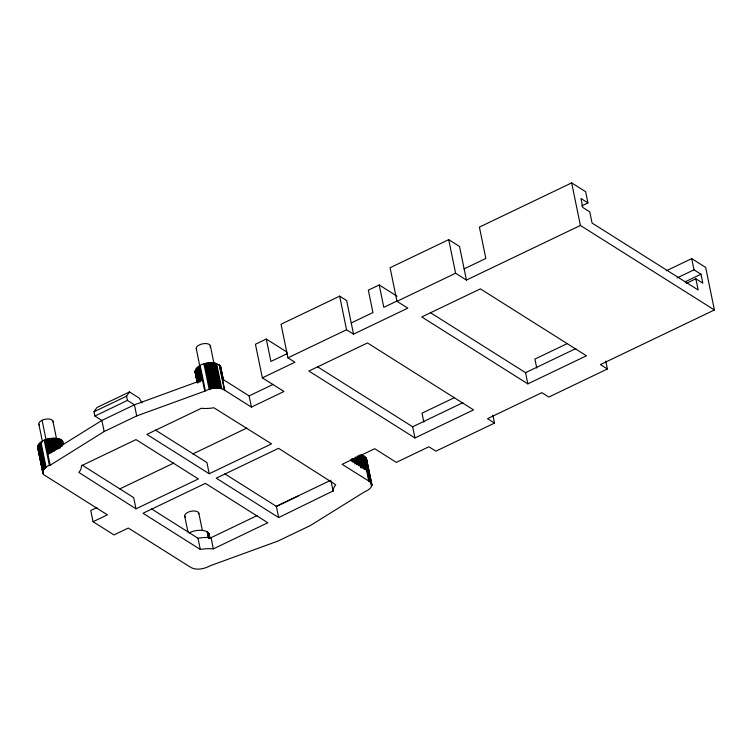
<?xml version="1.0" encoding="UTF-8"?>
<svg xmlns="http://www.w3.org/2000/svg" width="752" height="752" viewBox="0 0 752 752"><rect width="100%" height="100%" fill="white"/><g stroke="black" fill="none" stroke-linecap="round" stroke-linejoin="round"><path stroke-width="1.13" d="M38.211 448.972C36.735 438.877 54.144 436.151 61.354 439.882A13.104 6.411 -11.6 0 1 63.262 444.075M195.896 373.904C193.029 363.056 215.561 358.854 220.731 366.948L223.447 380.286M366.619 460.233C367.042 456.943 363.103 455.383 360.415 455.063L363.066 467.988M96.905 507.562L90.757 510.505L93.06 521.7L113.994 534.907L128.329 528.045L189.748 566.764C195.858 570.947 204.243 568.982 210.306 565.711L277.836 541.12L310.397 525.516L364.438 491.911C367.437 490.548 372.268 488.245 371.761 484.156L366.581 458.955M209.197 535.781L208.727 533.328L206.894 531.702A13.104 6.411 -11.6 0 0 189.607 532.585L188.902 532.933M287.151 352.199L266.302 339.049L255.445 344.256L262.345 377.842L283.983 391.491L251.412 407.095L224.754 390.279C218.766 386.312 210.71 388.145 204.741 391.172L136.714 415.912L104.152 431.554L50.177 465.234C45.712 465.836 38.878 473.224 45.825 476.016L107.395 514.838L93.06 521.7M104.152 431.554L101.868 420.424L94.893 416.016L94.019 411.767L96.923 407.546L129.485 391.952L139.111 398.024L142.015 402.893M94.019 411.767L126.58 396.163L129.485 391.952M47.385 439.243L50.262 453.24L47.874 454.039L101.868 420.424L134.429 404.82L202.448 379.976L201.226 380.756L198.359 366.76M371.761 484.156L369.787 481.665L342.141 464.332L374.703 448.728L396.342 462.377L428.903 446.773L435.878 451.172L494.506 423.085L487.522 418.685L541.797 392.676L548.781 397.075L607.4 368.988L600.416 364.588L714.4 309.974L580.403 225.45L466.428 280.064L459.528 246.468L448.709 239.644L390.091 267.731L396.99 301.326L407.81 308.151L353.534 334.151L346.55 329.752L339.66 296.156L281.041 324.244L287.931 357.839L294.916 362.238L262.345 377.842M581.587 205.935L587.932 202.899L585.629 191.704L571.67 182.896L479.4 227.104L485.839 258.462L464.125 268.868M94.893 416.016L127.455 400.412L134.429 404.82L136.714 415.912M397.065 296.232L379.205 284.961L368.348 290.159L372.945 312.559L351.231 322.956M287.443 353.525L270.899 361.449L266.302 339.049M397.235 300.913L383.802 307.352L379.205 284.961M396.99 301.326L455.609 273.239L466.428 280.064M287.931 357.839L346.55 329.752M220.195 365.782L223.194 380.061L222.451 379.083L249.119 395.9L273.277 384.319M119.747 488.941L173.74 463.072M192.794 453.945L246.788 428.076M135.99 508.831L198.368 478.949L135.999 439.6L81.451 465.742L81.489 466.259A26.217 12.831 -11.6 0 1 78.857 472.425L135.99 508.831L133.687 497.636L82.297 465.178M209.225 473.741L271.538 443.887L213.859 407.763A26.217 12.831 -11.6 0 1 202.363 408.374L201.376 408.28L146.856 434.402L209.225 473.741L206.922 462.546L155.448 430.078M666.328 270.776L691.708 258.613L705.667 267.421L714.4 309.974M677.091 277.92L694.002 269.818L700.986 274.217L702.829 283.175L695.844 278.776L686.332 283.335M685.128 281.812L700.986 274.217M454.462 397.629L422.004 413.177L423.846 422.135M567.356 343.532L534.907 359.08L536.74 368.038M317.476 366.732L412.651 426.769L462.894 402.687M430.37 312.635L525.545 372.672L575.788 348.599M414.944 437.965L473.563 409.878L367.484 342.959L308.865 371.046L414.944 437.965L412.651 426.769M527.838 383.868L586.457 355.781L480.387 288.862L421.769 316.949L527.838 383.868L525.545 372.672M151.575 508.935L198.011 538.263A26.217 12.831 -11.6 0 1 209.545 537.548L211.068 537.68L257.137 515.581M224.848 473.854L276.369 506.359L330.861 480.208M276.2 506.5L298.262 495.925M213.361 548.875L267.815 522.753L205.39 483.376L143.012 513.259L200.314 549.458A26.217 12.831 -11.6 0 1 205.362 548.81L207.026 548.706A26.217 12.831 -11.6 0 1 211.838 548.753L213.361 548.875L211.068 537.68M278.672 517.555L333.127 490.906A26.217 12.831 -11.6 0 1 335.749 484.73L278.55 448.314L216.247 478.169L278.672 517.555L276.369 506.359M350.695 459.98L366.487 469.944L364.673 469.333L361.797 455.336M587.932 202.899L580.948 198.5L582.791 207.458L589.765 211.857L592.068 223.053L698.147 289.971L695.844 278.776M339.66 296.156L346.634 300.565L353.534 334.151M691.708 258.613L694.002 269.818M571.67 182.896L580.403 225.45M605.792 361.148L607.4 368.988M492.889 415.245L494.506 423.085M448.709 239.644L455.609 273.239M366.28 458.165L371.836 484.993M366.055 457.789L371.798 485.425M366.525 460.666L366.995 462.959M368.875 472.124L370.755 481.28M371.225 483.574L371.695 485.867M371.074 484.015L371.544 486.309M364.617 456.473L369.787 481.665M364.137 456.201L369.307 481.393M363.611 455.947L368.79 481.139M363.047 455.712L365.923 469.709M362.445 455.515L365.312 469.511M361.12 455.186L363.996 469.182M359.672 454.969L362.323 467.894M359.136 455.985L361.562 467.829M358.347 455.947L360.781 467.791M357.548 455.938L359.531 465.629M356.946 457.037L358.713 465.648M356.119 457.094L357.661 464.623M355.273 457.169L356.824 464.708M354.653 458.353L355.762 463.74M353.807 458.494L354.916 463.881M352.97 458.654L353.628 461.888M352.133 458.852L352.791 462.076M351.306 459.068L351.748 461.22M331.096 481.327L333.164 491.404M249.119 395.9L251.412 407.095M220.43 366.158L223.476 380.54M221.107 370.811L220.731 366.948M221.549 372.964L223.1 380.503M219.913 365.425L222.789 379.422M219.575 365.087L224.754 390.279M219.199 364.767L224.369 389.959M216.585 363.498L221.755 388.699M215.946 363.329L221.116 388.521M215.26 363.178L220.439 388.37M214.555 363.056L219.725 388.248M210.363 345.779L218.992 388.154M213.051 362.896L218.23 388.088M212.271 362.859L217.441 388.051M211.462 362.849L216.642 388.051M210.645 362.878L215.815 388.07M209.817 362.925L214.987 388.126M208.981 363.009L214.151 388.201M208.135 363.113L213.305 388.314M207.289 363.254L212.459 388.446M206.452 363.413L211.622 388.615M205.616 363.611L210.786 388.803M204.788 363.827L209.958 389.019M203.971 364.071L209.15 389.263M200.229 365.613L205.399 390.805M196.253 348.768L199.938 366.685M199.571 365.98L204.741 391.172M198.942 366.365L201.818 380.362M197.804 367.173L200.681 381.17M197.306 367.587L200.173 381.584M196.845 368.019L199.722 382.016M196.432 368.452L199.083 381.377M196.075 368.894L198.725 381.819M195.764 369.335L198.19 381.179M195.501 369.787L198.152 382.702M195.294 370.228L197.729 382.072M195.144 370.67L197.579 382.514M195.05 371.112L197.381 382.166M195.003 371.544L197.372 382.862M195.012 371.967L197.221 382.74M209.206 534.503L209.874 537.736M208.943 533.704L209.921 538.582M208.727 533.328L209.611 537.633M208.464 532.961L209.564 538.347M208.144 532.613L209.244 538M207.778 532.294L208.877 537.671M207.355 531.984L208.68 538.441M207.214 531.899L208.539 538.357M198.819 513.202L202.26 530M198.011 538.263L200.314 549.458M184.71 516.192L187.925 531.871M126.58 396.163L127.455 400.412M61.354 439.882L62.463 445.269M60.874 439.61L62.209 446.068M60.357 439.356L61.683 445.814M59.784 439.121L61.335 446.66M59.182 438.924L60.733 446.462M58.543 438.745L60.31 447.355M57.857 438.595L59.85 448.286M57.152 438.472L59.145 448.164M52.96 421.195L58.402 448.07M55.648 438.313L57.866 449.085M54.868 438.275L57.077 449.047M54.059 438.275L56.278 449.038M53.242 438.294L55.676 450.138M52.414 438.35L54.849 450.185M51.578 438.425L54.229 451.35M50.732 438.538L53.383 451.454M49.886 438.67L52.537 451.595M49.049 438.839L51.916 452.836M48.213 439.027L50.863 451.952M46.568 439.488L49.444 453.484M42.065 420.265L46.201 440.428M45.778 439.751L48.645 453.747M44.998 440.042L50.177 465.234M44.246 440.352L49.425 465.544M38.85 424.184L42.535 442.101M40.956 442.176L46.126 467.377M40.401 442.59L45.581 467.782M39.903 443.013L45.073 468.205M39.442 443.436L44.612 468.628M39.029 443.877L44.199 469.069M38.672 444.31L43.842 469.511M38.361 444.761L43.531 469.953M38.098 445.203L43.268 470.404M37.891 445.654L43.061 470.846M37.741 446.096L42.911 471.288M37.647 446.528L43.381 474.164M37.6 446.961L43.155 473.788M37.609 447.384L42.855 472.999M196.704 349.605A7.21 3.525 -11.6 0 1 202.974 343.739A7.21 3.525 -11.6 0 1 210.128 347.208M39.489 425.209A7.21 3.525 -11.6 0 1 44.641 419.362A7.21 3.525 -11.6 0 1 52.978 421.891M185.34 517.216A7.21 3.525 -11.6 0 1 190.5 511.369A7.21 3.525 -11.6 0 1 198.838 513.907"/></g></svg>
